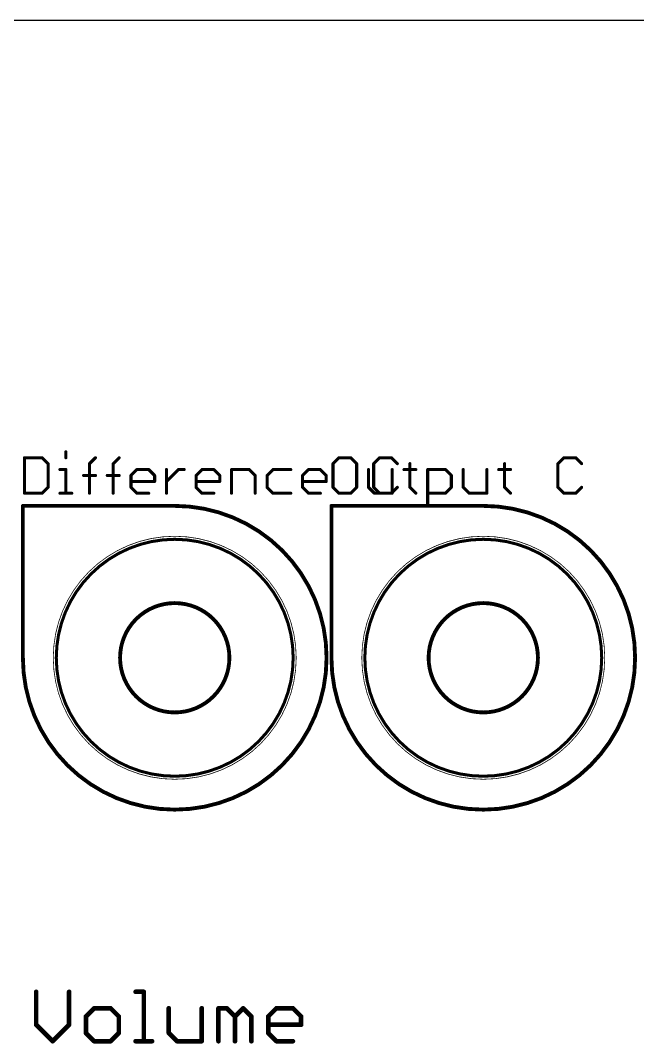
# Model space of a CAD drawing. Extents: x 0 to 188, y -11 to 118.
# Drawn here: x 86.36 to 106.68, y 83.82 to 117.5 of the extents above; entities that cross this region are included whole.
import ezdxf

# ---------------------------------------------------------------- set-up
doc = ezdxf.new("R2010")
doc.units = 0
doc.layers.add('254', color=2, linetype='CONTINUOUS')
doc.layers.add('255', color=2, linetype='CONTINUOUS')

msp = doc.modelspace()

# ---------------------------------------------------------------- linework, layer by layer
at = {"layer": '254'}
for points, const_width in [([(86.4908, 103.1052), (86.4908, 101.9358)], 0.1016), ([(87.0755, 103.1052), (86.4908, 103.1052)], 0.1016), ([(87.2704, 102.9103), (87.0755, 103.1052)], 0.1016), ([(87.8551, 103.3001), (87.8551, 103.1052)], 0.1016), ([(88.6347, 102.9103), (88.8296, 103.1052)], 0.1016), ([(89.4143, 102.9103), (89.6092, 103.1052)], 0.1016), ([(96.8457, 103.1052), (96.6508, 102.9103)], 0.1016), ([(97.2355, 103.1052), (96.8457, 103.1052)], 0.1016), ([(97.4304, 102.9103), (97.2355, 103.1052)], 0.1016), ([(98.1848, 103.1052), (97.9899, 102.9103)], 0.1016), ([(98.5746, 103.1052), (98.1848, 103.1052)], 0.1016), ([(98.7695, 102.9103), (98.5746, 103.1052)], 0.1016), ([(104.2519, 103.1052), (104.057, 102.9103)], 0.1016), ([(104.6417, 103.1052), (104.2519, 103.1052)], 0.1016), ([(104.8366, 102.9103), (104.6417, 103.1052)], 0.1016), ([(87.2704, 102.1307), (87.2704, 102.9103)], 0.1016), ([(87.6602, 102.7154), (87.8551, 102.7154)], 0.1016), ([(87.8551, 102.7154), (87.8551, 101.9358)], 0.1016), ([(88.6347, 101.9358), (88.6347, 102.9103)], 0.1016), ([(89.4143, 101.9358), (89.4143, 102.9103)], 0.1016), ([(89.999, 102.5205), (90.1939, 102.7154)], 0.1016), ([(90.1939, 102.7154), (90.5837, 102.7154)], 0.1016), ([(90.5837, 102.7154), (90.7786, 102.5205)], 0.1016), ([(91.1684, 101.9358), (91.1684, 102.7154)], 0.1016), ([(91.1684, 102.3256), (91.5582, 102.7154)], 0.1016), ([(91.5582, 102.7154), (91.7531, 102.7154)], 0.1016), ([(92.1429, 102.5205), (92.3378, 102.7154)], 0.1016), ([(92.3378, 102.7154), (92.7276, 102.7154)], 0.1016), ([(92.7276, 102.7154), (92.9225, 102.5205)], 0.1016), ([(93.3123, 101.9358), (93.3123, 102.7154)], 0.1016), ([(93.3123, 102.7154), (93.897, 102.7154)], 0.1016), ([(93.897, 102.7154), (94.0919, 102.5205)], 0.1016), ([(94.6766, 102.7154), (94.4817, 102.5205)], 0.1016), ([(95.2613, 102.7154), (94.6766, 102.7154)], 0.1016), ([(95.6511, 102.5205), (95.846, 102.7154)], 0.1016), ([(95.846, 102.7154), (96.2358, 102.7154)], 0.1016), ([(96.2358, 102.7154), (96.4307, 102.5205)], 0.1016), ([(96.6508, 102.9103), (96.6508, 102.1307)], 0.1016), ([(97.4304, 102.1307), (97.4304, 102.9103)], 0.1016), ([(97.8202, 102.7154), (97.8202, 102.1307)], 0.1016), ([(97.9899, 102.9103), (97.9899, 102.1307)], 0.1016), ([(98.5998, 101.9358), (98.5998, 102.7154)], 0.1016), ([(98.9896, 102.7154), (99.3794, 102.7154)], 0.1016), ([(99.1845, 102.9103), (99.1845, 102.1307)], 0.1016), ([(99.7692, 101.546), (99.7692, 102.7154)], 0.1016), ([(99.7692, 102.7154), (100.3539, 102.7154)], 0.1016), ([(100.3539, 102.7154), (100.5488, 102.5205)], 0.1016), ([(100.9386, 102.7154), (100.9386, 102.1307)], 0.1016), ([(101.7182, 101.9358), (101.7182, 102.7154)], 0.1016), ([(102.108, 102.7154), (102.4978, 102.7154)], 0.1016), ([(102.3029, 102.9103), (102.3029, 102.1307)], 0.1016), ([(104.057, 102.9103), (104.057, 102.1307)], 0.1016), ([(88.4398, 102.5205), (88.8296, 102.5205)], 0.1016), ([(89.2194, 102.5205), (89.6092, 102.5205)], 0.1016), ([(89.999, 102.1307), (89.999, 102.5205)], 0.1016), ([(90.7786, 102.5205), (90.7786, 102.3256)], 0.1016), ([(92.1429, 102.1307), (92.1429, 102.5205)], 0.1016), ([(92.9225, 102.5205), (92.9225, 102.3256)], 0.1016), ([(94.0919, 102.5205), (94.0919, 101.9358)], 0.1016), ([(94.4817, 102.5205), (94.4817, 102.1307)], 0.1016), ([(95.6511, 102.1307), (95.6511, 102.5205)], 0.1016), ([(96.4307, 102.5205), (96.4307, 102.3256)], 0.1016), ([(100.5488, 102.5205), (100.5488, 102.1307)], 0.1016), ([(87.0755, 101.9358), (87.2704, 102.1307)], 0.1016), ([(90.7786, 102.3256), (89.999, 102.3256)], 0.1016), ([(90.1939, 101.9358), (89.999, 102.1307)], 0.1016), ([(92.9225, 102.3256), (92.1429, 102.3256)], 0.1016), ([(92.3378, 101.9358), (92.1429, 102.1307)], 0.1016), ([(94.4817, 102.1307), (94.6766, 101.9358)], 0.1016), ([(96.4307, 102.3256), (95.6511, 102.3256)], 0.1016), ([(95.846, 101.9358), (95.6511, 102.1307)], 0.1016), ([(96.6508, 102.1307), (96.8457, 101.9358)], 0.1016), ([(97.2355, 101.9358), (97.4304, 102.1307)], 0.1016), ([(97.8202, 102.1307), (98.0151, 101.9358)], 0.1016), ([(97.9899, 102.1307), (98.1848, 101.9358)], 0.1016), ([(98.5746, 101.9358), (98.7695, 102.1307)], 0.1016), ([(99.1845, 102.1307), (99.3794, 101.9358)], 0.1016), ([(100.5488, 102.1307), (100.3539, 101.9358)], 0.1016), ([(100.9386, 102.1307), (101.1335, 101.9358)], 0.1016), ([(102.3029, 102.1307), (102.4978, 101.9358)], 0.1016), ([(104.057, 102.1307), (104.2519, 101.9358)], 0.1016), ([(104.6417, 101.9358), (104.8366, 102.1307)], 0.1016), ([(86.4908, 101.9358), (87.0755, 101.9358)], 0.1016), ([(87.6602, 101.9358), (88.05, 101.9358)], 0.1016), ([(90.5837, 101.9358), (90.1939, 101.9358)], 0.1016), ([(92.7276, 101.9358), (92.3378, 101.9358)], 0.1016), ([(94.6766, 101.9358), (95.2613, 101.9358)], 0.1016), ([(96.2358, 101.9358), (95.846, 101.9358)], 0.1016), ([(96.8457, 101.9358), (97.2355, 101.9358)], 0.1016), ([(98.0151, 101.9358), (98.5998, 101.9358)], 0.1016), ([(98.1848, 101.9358), (98.5746, 101.9358)], 0.1016), ([(100.3539, 101.9358), (99.7692, 101.9358)], 0.1016), ([(101.1335, 101.9358), (101.7182, 101.9358)], 0.1016), ([(104.2519, 101.9358), (104.6417, 101.9358)], 0.1016), ([(86.44, 101.52), (86.44, 96.52)], 0.127), ([(91.44, 101.52), (86.44, 101.52)], 0.127), ([(96.6, 101.52), (96.6, 96.52)], 0.127), ([(101.6, 101.52), (96.6, 101.52)], 0.127), ([(86.8776, 85.5232), (86.8776, 84.4385)], 0.1524), ([(87.9622, 84.4385), (87.9622, 85.5232)], 0.1524), ([(90.1519, 85.5232), (90.4231, 85.5232)], 0.1524), ([(90.4231, 85.5232), (90.4231, 83.8962)], 0.1524), ([(88.7859, 84.9809), (88.5147, 84.7097)], 0.1524), ([(89.3282, 84.9809), (88.7859, 84.9809)], 0.1524), ([(89.5994, 84.7097), (89.3282, 84.9809)], 0.1524), ([(91.2433, 84.9809), (91.2433, 84.1674)], 0.1524), ([(92.328, 83.8962), (92.328, 84.9809)], 0.1524), ([(92.8805, 83.8962), (92.8805, 84.9809)], 0.1524), ([(92.8805, 84.9809), (93.1517, 84.9809)], 0.1524), ([(93.1517, 84.9809), (93.4228, 84.7097)], 0.1524), ([(93.4228, 84.7097), (93.694, 84.9809)], 0.1524), ([(93.694, 84.9809), (93.9652, 84.7097)], 0.1524), ([(94.5176, 84.7097), (94.7888, 84.9809)], 0.1524), ([(94.7888, 84.9809), (95.3311, 84.9809)], 0.1524), ([(95.3311, 84.9809), (95.6023, 84.7097)], 0.1524), ([(88.5147, 84.7097), (88.5147, 84.1674)], 0.1524), ([(89.5994, 84.1674), (89.5994, 84.7097)], 0.1524), ([(93.4228, 84.7097), (93.4228, 83.8962)], 0.1524), ([(93.9652, 84.7097), (93.9652, 83.8962)], 0.1524), ([(94.5176, 84.1674), (94.5176, 84.7097)], 0.1524), ([(95.6023, 84.7097), (95.6023, 84.4385)], 0.1524), ([(86.8776, 84.4385), (87.4199, 83.8962)], 0.1524), ([(87.4199, 83.8962), (87.9622, 84.4385)], 0.1524), ([(88.5147, 84.1674), (88.7859, 83.8962)], 0.1524), ([(89.3282, 83.8962), (89.5994, 84.1674)], 0.1524), ([(91.2433, 84.1674), (91.5145, 83.8962)], 0.1524), ([(95.6023, 84.4385), (94.5176, 84.4385)], 0.1524), ([(94.7888, 83.8962), (94.5176, 84.1674)], 0.1524), ([(88.7859, 83.8962), (89.3282, 83.8962)], 0.1524), ([(90.1519, 83.8962), (90.6942, 83.8962)], 0.1524), ([(91.5145, 83.8962), (92.328, 83.8962)], 0.1524), ([(95.3311, 83.8962), (94.7888, 83.8962)], 0.1524)]:
    msp.add_lwpolyline(points, dxfattribs=dict(at, const_width=const_width))
for points, const_width in [([(86.5162, 103.1052, 1), (86.4654, 103.1052)], 0.0508), ([(86.4908, 103.1306, 1), (86.4908, 103.0798)], 0.0508), ([(87.0935, 103.1232, 1), (87.0575, 103.0872)], 0.0508), ([(87.0755, 103.0798, 1), (87.0755, 103.1306)], 0.0508), ([(87.8805, 103.3001, 1), (87.8297, 103.3001)], 0.0508), ([(87.8297, 103.1052, 1), (87.8805, 103.1052)], 0.0508), ([(88.8476, 103.0872, 1), (88.8116, 103.1232)], 0.0508), ([(89.6271, 103.0872, 1), (89.5912, 103.1232)], 0.0508), ([(96.8457, 103.1306, 1), (96.8457, 103.0798)], 0.0508), ([(96.8637, 103.0872, 1), (96.8277, 103.1232)], 0.0508), ([(97.2535, 103.1232, 1), (97.2175, 103.0872)], 0.0508), ([(97.2355, 103.0798, 1), (97.2355, 103.1306)], 0.0508), ([(98.1848, 103.1306, 1), (98.1848, 103.0798)], 0.0508), ([(98.2027, 103.0872, 1), (98.1668, 103.1232)], 0.0508), ([(98.5925, 103.1232, 1), (98.5566, 103.0872)], 0.0508), ([(98.5746, 103.0798, 1), (98.5746, 103.1306)], 0.0508), ([(104.2519, 103.1306, 1), (104.2519, 103.0798)], 0.0508), ([(104.2698, 103.0872, 1), (104.2339, 103.1232)], 0.0508), ([(104.6596, 103.1232, 1), (104.6237, 103.0872)], 0.0508), ([(104.6417, 103.0798, 1), (104.6417, 103.1306)], 0.0508), ([(87.2958, 102.9103, 1), (87.245, 102.9103)], 0.0508), ([(87.2524, 102.8923, 1), (87.2884, 102.9283)], 0.0508), ([(87.6602, 102.7408, 1), (87.6602, 102.69)], 0.0508), ([(87.8805, 102.7154, 1), (87.8297, 102.7154)], 0.0508), ([(87.8551, 102.69, 1), (87.8551, 102.7408)], 0.0508), ([(88.6167, 102.9283, 1), (88.6527, 102.8923)], 0.0508), ([(88.6601, 102.9103, 1), (88.6093, 102.9103)], 0.0508), ([(89.3963, 102.9283, 1), (89.4322, 102.8923)], 0.0508), ([(89.4397, 102.9103, 1), (89.3889, 102.9103)], 0.0508), ([(90.1939, 102.7408, 1), (90.1939, 102.69)], 0.0508), ([(90.2118, 102.6974, 1), (90.1759, 102.7334)], 0.0508), ([(90.6016, 102.7334, 1), (90.5657, 102.6974)], 0.0508), ([(90.5837, 102.69, 1), (90.5837, 102.7408)], 0.0508), ([(91.1938, 102.7154, 1), (91.143, 102.7154)], 0.0508), ([(91.5582, 102.7408, 1), (91.5582, 102.69)], 0.0508), ([(91.5761, 102.6974, 1), (91.5402, 102.7334)], 0.0508), ([(91.7531, 102.69, 1), (91.7531, 102.7408)], 0.0508), ([(92.3378, 102.7408, 1), (92.3378, 102.69)], 0.0508), ([(92.3557, 102.6974, 1), (92.3198, 102.7334)], 0.0508), ([(92.7455, 102.7334, 1), (92.7096, 102.6974)], 0.0508), ([(92.7276, 102.69, 1), (92.7276, 102.7408)], 0.0508), ([(93.3377, 102.7154, 1), (93.2869, 102.7154)], 0.0508), ([(93.3123, 102.7408, 1), (93.3123, 102.69)], 0.0508), ([(93.9149, 102.7334, 1), (93.879, 102.6974)], 0.0508), ([(93.897, 102.69, 1), (93.897, 102.7408)], 0.0508), ([(94.6766, 102.7408, 1), (94.6766, 102.69)], 0.0508), ([(94.6945, 102.6974, 1), (94.6586, 102.7334)], 0.0508), ([(95.2613, 102.69, 1), (95.2613, 102.7408)], 0.0508), ([(95.846, 102.7408, 1), (95.846, 102.69)], 0.0508), ([(95.8639, 102.6974, 1), (95.828, 102.7334)], 0.0508), ([(96.2537, 102.7334, 1), (96.2178, 102.6974)], 0.0508), ([(96.2358, 102.69, 1), (96.2358, 102.7408)], 0.0508), ([(96.6328, 102.9283, 1), (96.6688, 102.8923)], 0.0508), ([(96.6762, 102.9103, 1), (96.6254, 102.9103)], 0.0508), ([(97.4558, 102.9103, 1), (97.405, 102.9103)], 0.0508), ([(97.4124, 102.8923, 1), (97.4484, 102.9283)], 0.0508), ([(97.8456, 102.7154, 1), (97.7948, 102.7154)], 0.0508), ([(97.9719, 102.9283, 1), (98.0078, 102.8923)], 0.0508), ([(98.0153, 102.9103, 1), (97.9645, 102.9103)], 0.0508), ([(98.6252, 102.7154, 1), (98.5744, 102.7154)], 0.0508), ([(98.7515, 102.8923, 1), (98.7874, 102.9283)], 0.0508), ([(98.9896, 102.7408, 1), (98.9896, 102.69)], 0.0508), ([(99.2099, 102.9103, 1), (99.1591, 102.9103)], 0.0508), ([(99.3794, 102.69, 1), (99.3794, 102.7408)], 0.0508), ([(99.7946, 102.7154, 1), (99.7438, 102.7154)], 0.0508), ([(99.7692, 102.7408, 1), (99.7692, 102.69)], 0.0508), ([(100.3718, 102.7334, 1), (100.3359, 102.6974)], 0.0508), ([(100.3539, 102.69, 1), (100.3539, 102.7408)], 0.0508), ([(100.964, 102.7154, 1), (100.9132, 102.7154)], 0.0508), ([(101.7436, 102.7154, 1), (101.6928, 102.7154)], 0.0508), ([(102.108, 102.7408, 1), (102.108, 102.69)], 0.0508), ([(102.3283, 102.9103, 1), (102.2775, 102.9103)], 0.0508), ([(102.4978, 102.69, 1), (102.4978, 102.7408)], 0.0508), ([(104.039, 102.9283, 1), (104.0749, 102.8923)], 0.0508), ([(104.0824, 102.9103, 1), (104.0316, 102.9103)], 0.0508), ([(104.8186, 102.8923, 1), (104.8545, 102.9283)], 0.0508), ([(88.4398, 102.5459, 1), (88.4398, 102.4951)], 0.0508), ([(88.8296, 102.4951, 1), (88.8296, 102.5459)], 0.0508), ([(89.2194, 102.5459, 1), (89.2194, 102.4951)], 0.0508), ([(89.6092, 102.4951, 1), (89.6092, 102.5459)], 0.0508), ([(89.981, 102.5385, 1), (90.0169, 102.5025)], 0.0508), ([(90.0244, 102.5205, 1), (89.9736, 102.5205)], 0.0508), ([(90.804, 102.5205, 1), (90.7532, 102.5205)], 0.0508), ([(90.7606, 102.5025, 1), (90.7965, 102.5385)], 0.0508), ([(92.1249, 102.5385, 1), (92.1608, 102.5025)], 0.0508), ([(92.1683, 102.5205, 1), (92.1175, 102.5205)], 0.0508), ([(92.9479, 102.5205, 1), (92.8971, 102.5205)], 0.0508), ([(92.9045, 102.5025, 1), (92.9404, 102.5385)], 0.0508), ([(94.1173, 102.5205, 1), (94.0665, 102.5205)], 0.0508), ([(94.0739, 102.5025, 1), (94.1098, 102.5385)], 0.0508), ([(94.4637, 102.5385, 1), (94.4996, 102.5025)], 0.0508), ([(94.5071, 102.5205, 1), (94.4563, 102.5205)], 0.0508), ([(95.6331, 102.5385, 1), (95.669, 102.5025)], 0.0508), ([(95.6765, 102.5205, 1), (95.6257, 102.5205)], 0.0508), ([(96.4561, 102.5205, 1), (96.4053, 102.5205)], 0.0508), ([(96.4127, 102.5025, 1), (96.4486, 102.5385)], 0.0508), ([(100.5742, 102.5205, 1), (100.5234, 102.5205)], 0.0508), ([(100.5308, 102.5025, 1), (100.5667, 102.5385)], 0.0508), ([(87.245, 102.1307, 1), (87.2958, 102.1307)], 0.0508), ([(87.2884, 102.1127, 1), (87.2524, 102.1487)], 0.0508), ([(90.0169, 102.1487, 1), (89.981, 102.1127)], 0.0508), ([(89.999, 102.351, 1), (89.999, 102.3002)], 0.0508), ([(89.9736, 102.1307, 1), (90.0244, 102.1307)], 0.0508), ([(90.7532, 102.3256, 1), (90.804, 102.3256)], 0.0508), ([(90.7786, 102.3002, 1), (90.7786, 102.351)], 0.0508), ([(91.1504, 102.3436, 1), (91.1863, 102.3076)], 0.0508), ([(92.1608, 102.1487, 1), (92.1249, 102.1127)], 0.0508), ([(92.1429, 102.351, 1), (92.1429, 102.3002)], 0.0508), ([(92.1175, 102.1307, 1), (92.1683, 102.1307)], 0.0508), ([(92.8971, 102.3256, 1), (92.9479, 102.3256)], 0.0508), ([(92.9225, 102.3002, 1), (92.9225, 102.351)], 0.0508), ([(94.4996, 102.1487, 1), (94.4637, 102.1127)], 0.0508), ([(94.4563, 102.1307, 1), (94.5071, 102.1307)], 0.0508), ([(95.669, 102.1487, 1), (95.6331, 102.1127)], 0.0508), ([(95.6511, 102.351, 1), (95.6511, 102.3002)], 0.0508), ([(95.6257, 102.1307, 1), (95.6765, 102.1307)], 0.0508), ([(96.4053, 102.3256, 1), (96.4561, 102.3256)], 0.0508), ([(96.4307, 102.3002, 1), (96.4307, 102.351)], 0.0508), ([(96.6688, 102.1487, 1), (96.6328, 102.1127)], 0.0508), ([(96.6254, 102.1307, 1), (96.6762, 102.1307)], 0.0508), ([(97.405, 102.1307, 1), (97.4558, 102.1307)], 0.0508), ([(97.4484, 102.1127, 1), (97.4124, 102.1487)], 0.0508), ([(97.8382, 102.1487, 1), (97.8022, 102.1127)], 0.0508), ([(97.7948, 102.1307, 1), (97.8456, 102.1307)], 0.0508), ([(98.0078, 102.1487, 1), (97.9719, 102.1127)], 0.0508), ([(97.9645, 102.1307, 1), (98.0153, 102.1307)], 0.0508), ([(98.7874, 102.1127, 1), (98.7515, 102.1487)], 0.0508), ([(99.2025, 102.1487, 1), (99.1665, 102.1127)], 0.0508), ([(99.1591, 102.1307, 1), (99.2099, 102.1307)], 0.0508), ([(100.5234, 102.1307, 1), (100.5742, 102.1307)], 0.0508), ([(100.5667, 102.1127, 1), (100.5308, 102.1487)], 0.0508), ([(100.9565, 102.1487, 1), (100.9206, 102.1127)], 0.0508), ([(100.9132, 102.1307, 1), (100.964, 102.1307)], 0.0508), ([(102.3208, 102.1487, 1), (102.2849, 102.1127)], 0.0508), ([(102.2775, 102.1307, 1), (102.3283, 102.1307)], 0.0508), ([(104.0749, 102.1487, 1), (104.039, 102.1127)], 0.0508), ([(104.0316, 102.1307, 1), (104.0824, 102.1307)], 0.0508), ([(104.8545, 102.1127, 1), (104.8186, 102.1487)], 0.0508), ([(86.4908, 101.9612, 1), (86.4908, 101.9104)], 0.0508), ([(86.4654, 101.9358, 1), (86.5162, 101.9358)], 0.0508), ([(87.0575, 101.9538, 1), (87.0935, 101.9178)], 0.0508), ([(87.0755, 101.9104, 1), (87.0755, 101.9612)], 0.0508), ([(87.6602, 101.9612, 1), (87.6602, 101.9104)], 0.0508), ([(87.8297, 101.9358, 1), (87.8805, 101.9358)], 0.0508), ([(88.05, 101.9104, 1), (88.05, 101.9612)], 0.0508), ([(88.6093, 101.9358, 1), (88.6601, 101.9358)], 0.0508), ([(89.3889, 101.9358, 1), (89.4397, 101.9358)], 0.0508), ([(90.1939, 101.9612, 1), (90.1939, 101.9104)], 0.0508), ([(90.1759, 101.9178, 1), (90.2118, 101.9538)], 0.0508), ([(90.5837, 101.9104, 1), (90.5837, 101.9612)], 0.0508), ([(91.143, 101.9358, 1), (91.1938, 101.9358)], 0.0508), ([(92.3378, 101.9612, 1), (92.3378, 101.9104)], 0.0508), ([(92.3198, 101.9178, 1), (92.3557, 101.9538)], 0.0508), ([(92.7276, 101.9104, 1), (92.7276, 101.9612)], 0.0508), ([(93.2869, 101.9358, 1), (93.3377, 101.9358)], 0.0508), ([(94.0665, 101.9358, 1), (94.1173, 101.9358)], 0.0508), ([(94.6766, 101.9612, 1), (94.6766, 101.9104)], 0.0508), ([(94.6586, 101.9178, 1), (94.6945, 101.9538)], 0.0508), ([(95.2613, 101.9104, 1), (95.2613, 101.9612)], 0.0508), ([(95.846, 101.9612, 1), (95.846, 101.9104)], 0.0508), ([(95.828, 101.9178, 1), (95.8639, 101.9538)], 0.0508), ([(96.2358, 101.9104, 1), (96.2358, 101.9612)], 0.0508), ([(96.8457, 101.9612, 1), (96.8457, 101.9104)], 0.0508), ([(96.8277, 101.9178, 1), (96.8637, 101.9538)], 0.0508), ([(97.2175, 101.9538, 1), (97.2535, 101.9178)], 0.0508), ([(97.2355, 101.9104, 1), (97.2355, 101.9612)], 0.0508), ([(98.0151, 101.9612, 1), (98.0151, 101.9104)], 0.0508), ([(97.9971, 101.9178, 1), (98.0331, 101.9538)], 0.0508), ([(98.1848, 101.9612, 1), (98.1848, 101.9104)], 0.0508), ([(98.1668, 101.9178, 1), (98.2027, 101.9538)], 0.0508), ([(98.5566, 101.9538, 1), (98.5925, 101.9178)], 0.0508), ([(98.5744, 101.9358, 1), (98.6252, 101.9358)], 0.0508), ([(98.5746, 101.9104, 1), (98.5746, 101.9612)], 0.0508), ([(98.5998, 101.9104, 1), (98.5998, 101.9612)], 0.0508), ([(99.3614, 101.9178, 1), (99.3974, 101.9538)], 0.0508), ([(99.7692, 101.9612, 1), (99.7692, 101.9104)], 0.0508), ([(100.3359, 101.9538, 1), (100.3718, 101.9178)], 0.0508), ([(100.3539, 101.9104, 1), (100.3539, 101.9612)], 0.0508), ([(101.1335, 101.9612, 1), (101.1335, 101.9104)], 0.0508), ([(101.1155, 101.9178, 1), (101.1514, 101.9538)], 0.0508), ([(101.6928, 101.9358, 1), (101.7436, 101.9358)], 0.0508), ([(101.7182, 101.9104, 1), (101.7182, 101.9612)], 0.0508), ([(102.4798, 101.9178, 1), (102.5157, 101.9538)], 0.0508), ([(104.2519, 101.9612, 1), (104.2519, 101.9104)], 0.0508), ([(104.2339, 101.9178, 1), (104.2698, 101.9538)], 0.0508), ([(104.6237, 101.9538, 1), (104.6596, 101.9178)], 0.0508), ([(104.6417, 101.9104, 1), (104.6417, 101.9612)], 0.0508), ([(86.4718, 101.52, 1), (86.4082, 101.52)], 0.0635), ([(86.44, 101.5518, 1), (86.44, 101.4883)], 0.0635), ([(91.44, 101.5518, 1), (91.44, 101.4883)], 0.0635), ([(96.44, 96.52, 0.4142), (91.44, 101.52)], 0.127), ([(91.44, 101.4883, 1), (91.44, 101.5518)], 0.0635), ([(96.6, 101.5518, 1), (96.6, 101.4883)], 0.0635), ([(96.6318, 101.52, 1), (96.5683, 101.52)], 0.0635), ([(99.7438, 101.546, 1), (99.7946, 101.546)], 0.0508), ([(101.6, 101.5518, 1), (101.6, 101.4883)], 0.0635), ([(106.6, 96.52, 0.4142), (101.6, 101.52)], 0.127), ([(101.6, 101.4883, 1), (101.6, 101.5518)], 0.0635), ([(91.44, 92.62, 1), (91.44, 100.42, 1), (91.44, 92.62)], 0.1), ([(101.6, 92.62, 1), (101.6, 100.42, 1), (101.6, 92.62)], 0.1), ([(91.44, 94.72, 1), (91.44, 98.32, 1), (91.44, 94.72)], 0.127), ([(101.6, 94.72, 1), (101.6, 98.32, 1), (101.6, 94.72)], 0.127), ([(86.4718, 96.52, 1), (86.4082, 96.52)], 0.0635), ([(86.4082, 96.52, 1), (86.4718, 96.52)], 0.0635), ([(86.44, 96.52, 0.4142), (91.44, 91.52)], 0.127), ([(91.44, 91.52, 0.4142), (96.44, 96.52)], 0.127), ([(96.4718, 96.52, 1), (96.4082, 96.52)], 0.0635), ([(96.4082, 96.52, 1), (96.4718, 96.52)], 0.0635), ([(96.6, 96.52, 0.4142), (101.6, 91.52)], 0.127), ([(96.6318, 96.52, 1), (96.5683, 96.52)], 0.0635), ([(96.5683, 96.52, 1), (96.6318, 96.52)], 0.0635), ([(101.6, 91.52, 0.4142), (106.6, 96.52)], 0.127), ([(106.6318, 96.52, 1), (106.5683, 96.52)], 0.0635), ([(106.5683, 96.52, 1), (106.6318, 96.52)], 0.0635), ([(91.44, 91.5518, 1), (91.44, 91.4883)], 0.0635), ([(91.44, 91.4883, 1), (91.44, 91.5518)], 0.0635), ([(101.6, 91.5518, 1), (101.6, 91.4883)], 0.0635), ([(101.6, 91.4883, 1), (101.6, 91.5518)], 0.0635), ([(86.9157, 85.5232, 1), (86.8395, 85.5232)], 0.0762), ([(88.0003, 85.5232, 1), (87.9241, 85.5232)], 0.0762), ([(90.1519, 85.5613, 1), (90.1519, 85.4851)], 0.0762), ([(90.4612, 85.5232, 1), (90.385, 85.5232)], 0.0762), ([(90.4231, 85.4851, 1), (90.4231, 85.5613)], 0.0762), ([(88.7859, 85.019, 1), (88.7859, 84.9428)], 0.0762), ([(88.8128, 84.9539, 1), (88.759, 85.0078)], 0.0762), ([(89.3552, 85.0078, 1), (89.3013, 84.9539)], 0.0762), ([(89.3282, 84.9428, 1), (89.3282, 85.019)], 0.0762), ([(91.2814, 84.9809, 1), (91.2052, 84.9809)], 0.0762), ([(92.3661, 84.9809, 1), (92.2899, 84.9809)], 0.0762), ([(92.9186, 84.9809, 1), (92.8424, 84.9809)], 0.0762), ([(92.8805, 85.019, 1), (92.8805, 84.9428)], 0.0762), ([(93.1786, 85.0078, 1), (93.1247, 84.9539)], 0.0762), ([(93.1517, 84.9428, 1), (93.1517, 85.019)], 0.0762), ([(93.7209, 85.0078, 1), (93.667, 84.9539)], 0.0762), ([(93.7209, 84.9539, 1), (93.667, 85.0078)], 0.0762), ([(94.7888, 85.019, 1), (94.7888, 84.9428)], 0.0762), ([(94.8158, 84.9539, 1), (94.7619, 85.0078)], 0.0762), ([(95.3581, 85.0078, 1), (95.3042, 84.9539)], 0.0762), ([(95.3311, 84.9428, 1), (95.3311, 85.019)], 0.0762), ([(88.5528, 84.7097, 1), (88.4766, 84.7097)], 0.0762), ([(88.4878, 84.7366, 1), (88.5417, 84.6828)], 0.0762), ([(89.6375, 84.7097, 1), (89.5613, 84.7097)], 0.0762), ([(89.5725, 84.6828, 1), (89.6263, 84.7366)], 0.0762), ([(93.4609, 84.7097, 1), (93.3847, 84.7097)], 0.0762), ([(93.3959, 84.7366, 1), (93.4498, 84.6828)], 0.0762), ([(93.3959, 84.6828, 1), (93.4498, 84.7366)], 0.0762), ([(94.0033, 84.7097, 1), (93.9271, 84.7097)], 0.0762), ([(93.9382, 84.6828, 1), (93.9921, 84.7366)], 0.0762), ([(94.5557, 84.7097, 1), (94.4795, 84.7097)], 0.0762), ([(94.4907, 84.7366, 1), (94.5446, 84.6828)], 0.0762), ([(95.6404, 84.7097, 1), (95.5642, 84.7097)], 0.0762), ([(95.5754, 84.6828, 1), (95.6292, 84.7366)], 0.0762), ([(86.9045, 84.4655, 1), (86.8506, 84.4116)], 0.0762), ([(86.8395, 84.4385, 1), (86.9157, 84.4385)], 0.0762), ([(87.9241, 84.4385, 1), (88.0003, 84.4385)], 0.0762), ([(87.9892, 84.4116, 1), (87.9353, 84.4655)], 0.0762), ([(88.5417, 84.1943, 1), (88.4878, 84.1404)], 0.0762), ([(88.4766, 84.1674, 1), (88.5528, 84.1674)], 0.0762), ([(89.5613, 84.1674, 1), (89.6375, 84.1674)], 0.0762), ([(89.6263, 84.1404, 1), (89.5725, 84.1943)], 0.0762), ([(91.2703, 84.1943, 1), (91.2164, 84.1404)], 0.0762), ([(91.2052, 84.1674, 1), (91.2814, 84.1674)], 0.0762), ([(94.5176, 84.4766, 1), (94.5176, 84.4004)], 0.0762), ([(94.5446, 84.1943, 1), (94.4907, 84.1404)], 0.0762), ([(94.4795, 84.1674, 1), (94.5557, 84.1674)], 0.0762), ([(95.5642, 84.4385, 1), (95.6404, 84.4385)], 0.0762), ([(95.6023, 84.4004, 1), (95.6023, 84.4766)], 0.0762), ([(87.393, 83.9231, 1), (87.4469, 83.8693)], 0.0762), ([(87.393, 83.8693, 1), (87.4469, 83.9231)], 0.0762), ([(88.7859, 83.9343, 1), (88.7859, 83.8581)], 0.0762), ([(88.759, 83.8693, 1), (88.8128, 83.9231)], 0.0762), ([(89.3013, 83.9231, 1), (89.3552, 83.8693)], 0.0762), ([(89.3282, 83.8581, 1), (89.3282, 83.9343)], 0.0762), ([(90.1519, 83.9343, 1), (90.1519, 83.8581)], 0.0762), ([(90.385, 83.8962, 1), (90.4612, 83.8962)], 0.0762), ([(90.6942, 83.8581, 1), (90.6942, 83.9343)], 0.0762), ([(91.5145, 83.9343, 1), (91.5145, 83.8581)], 0.0762), ([(91.4876, 83.8693, 1), (91.5414, 83.9231)], 0.0762), ([(92.2899, 83.8962, 1), (92.3661, 83.8962)], 0.0762), ([(92.328, 83.8581, 1), (92.328, 83.9343)], 0.0762), ([(92.8424, 83.8962, 1), (92.9186, 83.8962)], 0.0762), ([(93.3847, 83.8962, 1), (93.4609, 83.8962)], 0.0762), ([(93.9271, 83.8962, 1), (94.0033, 83.8962)], 0.0762), ([(94.7888, 83.9343, 1), (94.7888, 83.8581)], 0.0762), ([(94.7619, 83.8693, 1), (94.8158, 83.9231)], 0.0762), ([(95.3311, 83.8581, 1), (95.3311, 83.9343)], 0.0762)]:
    msp.add_lwpolyline(points, format="xyb", dxfattribs=dict(at, const_width=const_width))
at = {"layer": '255'}
msp.add_line((182.54, 117.5), (0, 117.5), dxfattribs=at)
at = {"layer": '255', "const_width": 0.0254}
for points in [[(91.44, 92.52, 1), (91.44, 100.52, 1), (91.44, 92.52)], [(101.6, 92.52, 1), (101.6, 100.52, 1), (101.6, 92.52)]]:
    msp.add_lwpolyline(points, format="xyb", dxfattribs=at)

doc.saveas('drawing.dxf')
